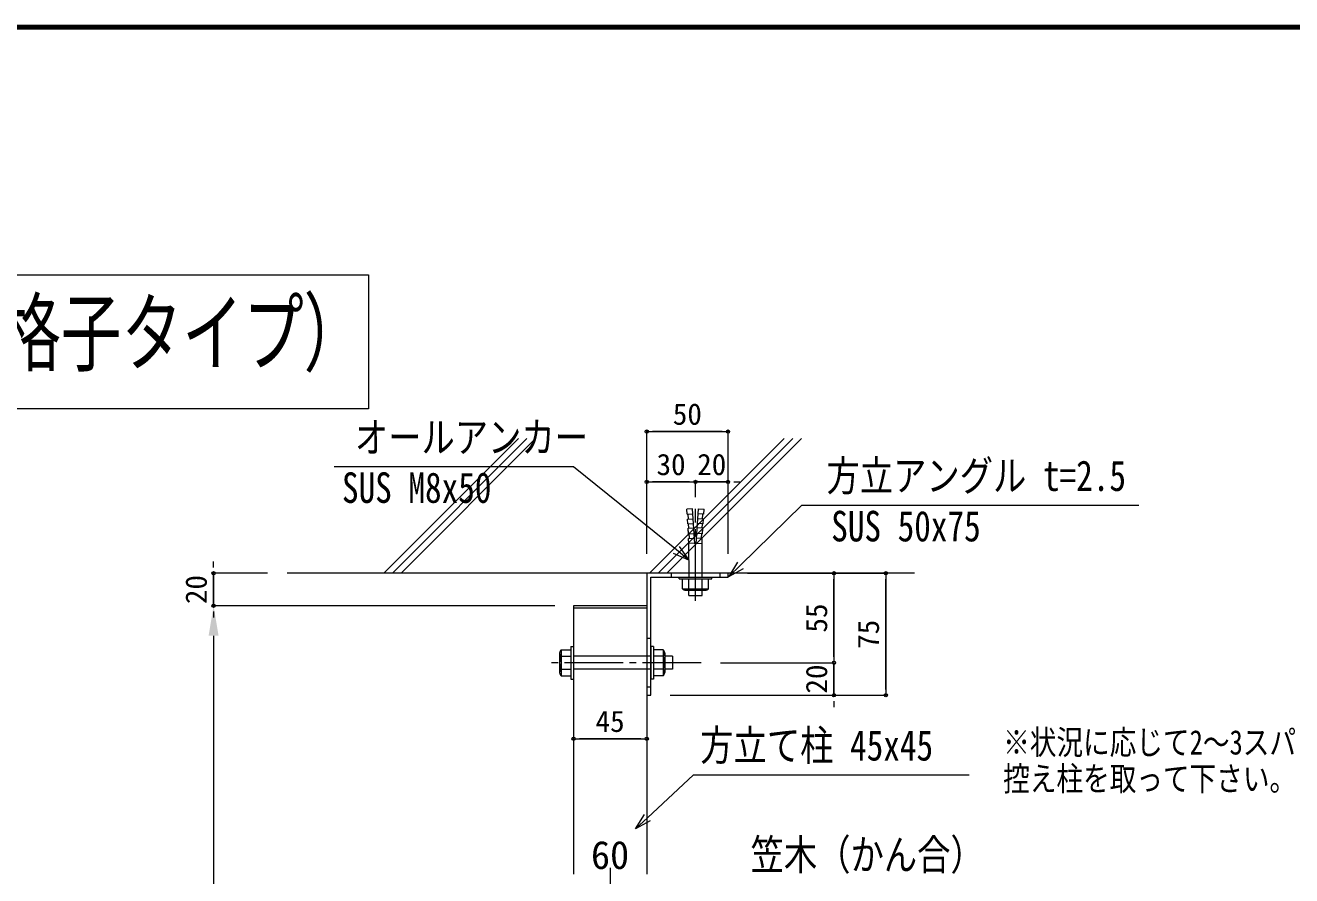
# Model space of a CAD drawing. Units: millimetres at full size. Extents: x -3425 to 3421, y -1129 to 1133.
# Drawn here: x -2454 to -1675, y 611 to 1133 of the extents above; entities that cross this region are included whole.
import ezdxf
from ezdxf.enums import TextEntityAlignment as Align

# ---------------------------------------------------------------- set-up
doc = ezdxf.new("R2010")
doc.units = ezdxf.units.MM
doc.header["$LTSCALE"] = 4
doc.header["$PDMODE"] = 32
doc.header["$PDSIZE"] = 2
doc.linetypes.add('CHAIN2', pattern=[12, 9, -1, 1, -1])
for name, color, linetype, lineweight in [('0-0_0', 7, 'Continuous', 18), ('0-1_1手摺寸法', 3, 'Continuous', 9), ('0-3_2躯体線', 4, 'Continuous', 9), ('0-4_3中心線', 2, 'CHAIN2', 18), ('0-6_42ｱﾙﾐ部品', 6, 'Continuous', 18), ('1-2_WAKU', 7, 'Continuous', 18)]:
    doc.layers.add(name, color=color, linetype=linetype, lineweight=lineweight)
doc.styles.add('ＭＳ ゴシック', font='')
doc.styles.get('ＭＳ ゴシック').set_extended_font_data('MS Gothic')

msp = doc.modelspace()

# ---------------------------------------------------------------- linework, layer by layer
at = {"layer": '0-0_0'}
for p, q in [((-2116.415, 776.447), (-2116.415, 611.493)), ((-2071.415, 776.447), (-2116.415, 776.447)), ((-2071.415, 774.947), (-2116.415, 774.947)), ((-2071.415, 776.447), (-2071.415, 611.493))]:
    msp.add_line(p, q, dxfattribs=at)
msp.add_lwpolyline([(-2242.59, 897.441), (-2787.508, 897.441), (-2787.508, 979.767), (-2242.59, 979.767)], close=True, dxfattribs=at)
for points in [[(-2045.415, 804.478), (-2053.193, 810.764), (-2116.492, 861.916), (-2263.662, 861.916)], [(-2020.956, 794.401), (-2013.791, 801.377), (-1975.92, 838.252), (-1768.762, 838.252)], [(-2051.509, 812.848), (-2045.415, 804.478), (-2054.877, 808.68)], [(-2015.66, 803.297), (-2020.956, 794.401), (-2011.922, 799.458)], [(-2078.369, 639.426), (-2071.03, 646.219), (-2042.577, 672.557), (-1873.105, 672.557)], [(-2069.21, 644.253), (-2078.369, 639.426), (-2072.851, 648.186)]]:
    msp.add_lwpolyline(points, dxfattribs=at)
at = {"layer": '0-1_1手摺寸法', "lineweight": 18}
for p, q in [((-2071.415, 808.447), (-2071.415, 883.528)), ((-2071.415, 883.528), (-2021.415, 883.528)), ((-2025.015, 883.528), (-2067.815, 883.528)), ((-2021.415, 808.447), (-2021.415, 883.528)), ((-2071.415, 808.447), (-2071.415, 852.564)), ((-2071.415, 852.564), (-2041.415, 852.564)), ((-2045.015, 852.564), (-2067.815, 852.564)), ((-2045.015, 852.564), (-2048.615, 852.564)), ((-2041.415, 843.191), (-2041.415, 852.564)), ((-2021.415, 852.564), (-2041.415, 852.564)), ((-2041.415, 843.191), (-2041.415, 852.564)), ((-2041.415, 852.564), (-2021.415, 852.564)), ((-2021.415, 808.447), (-2021.415, 852.564)), ((-2017.815, 852.564), (-2014.215, 852.564)), ((-2337.791, 800.047), (-2337.791, 803.647)), ((-2304.601, 796.447), (-2337.791, 796.447)), ((-2337.791, 776.447), (-2337.791, 796.447)), ((-2337.791, 796.447), (-2337.791, 776.447)), ((-2056.415, 796.447), (-2056.415, 793.947)), ((-2026.415, 796.447), (-2026.415, 793.947)), ((-2009.415, 796.447), (-1956.246, 796.447)), ((-2009.415, 796.447), (-1924.358, 796.447)), ((-1956.246, 796.447), (-1956.246, 741.447)), ((-1924.358, 796.447), (-1924.358, 721.447)), ((-1956.246, 745.047), (-1956.246, 792.847)), ((-1924.358, 725.047), (-1924.358, 792.847)), ((-2127.915, 776.447), (-2337.791, 776.447)), ((-2128.415, 776.447), (-2337.791, 776.447)), ((-2337.791, 772.847), (-2337.791, 769.247)), ((-2337.791, 758.047), (-2337.791, -520.306)), ((-2068.915, 756.447), (-2071.415, 756.447)), ((-1956.246, 745.047), (-1956.246, 748.647)), ((-2025.951, 741.447), (-1956.246, 741.447)), ((-2025.951, 741.447), (-1956.246, 741.447)), ((-1956.246, 741.447), (-1956.246, 721.447)), ((-1956.246, 721.447), (-1956.246, 741.447)), ((-2068.915, 726.447), (-2071.415, 726.447)), ((-2056.915, 721.447), (-1956.246, 721.447)), ((-2056.915, 721.447), (-1924.358, 721.447)), ((-1956.246, 717.847), (-1956.246, 714.247)), ((-2116.415, 709.447), (-2116.415, 694.731)), ((-2071.415, 709.447), (-2071.415, 694.731)), ((-2116.415, 694.731), (-2071.415, 694.731)), ((-2075.015, 694.731), (-2112.815, 694.731))]:
    msp.add_line(p, q, dxfattribs=at)
msp.add_lwpolyline([(-2068.915, 721.447), (-2068.915, 793.947), (-2021.415, 793.947), (-2021.415, 796.447), (-2071.415, 796.447), (-2071.415, 721.447)], close=True, dxfattribs=at)
at = {"layer": '0-1_1手摺寸法'}
for p in [(-2071.415, 883.528), (-2021.415, 883.528), (-2071.415, 852.564), (-2041.415, 852.564), (-2021.415, 852.564), (-2337.791, 796.447), (-1956.246, 796.447), (-1924.358, 796.447), (-2337.791, 776.447), (-1956.246, 741.447), (-1956.246, 721.447), (-1924.358, 721.447), (-2116.415, 694.731), (-2071.415, 694.731)]:
    msp.add_point(p, dxfattribs=at)
at = {"layer": '0-1_1手摺寸法', "color": 7}
msp.add_solid([(-2340.858, 758.047), (-2337.791, 776.447), (-2334.724, 758.047)], dxfattribs=at)
at = {"layer": '0-3_2躯体線'}
for p, q in [((-2233.098, 796.447), (-2150.345, 879.2)), ((-2227.804, 796.447), (-2145.051, 879.2)), ((-2222.511, 796.447), (-2139.758, 879.2)), ((-2069.612, 796.447), (-1986.859, 879.2)), ((-2064.318, 796.447), (-1981.565, 879.2)), ((-2059.025, 796.447), (-1976.272, 879.2)), ((-1906.757, 796.447), (-2292.601, 796.447)), ((-2124.01, 749.431), (-2118.01, 749.431)), ((-2124.01, 749.431), (-2124.01, 733.431)), ((-2118.01, 751.431), (-2116.415, 751.431)), ((-2118.01, 751.431), (-2118.01, 731.431)), ((-2116.415, 751.431), (-2116.415, 731.431)), ((-2068.915, 751.447), (-2068.915, 731.447)), ((-2067.32, 751.447), (-2068.915, 751.447)), ((-2067.32, 751.447), (-2067.32, 731.447)), ((-2061.32, 749.447), (-2067.32, 749.447)), ((-2061.32, 749.447), (-2061.32, 733.447)), ((-2125.01, 747.431), (-2125.01, 735.431)), ((-2124.01, 745.431), (-2118.01, 745.431)), ((-2068.915, 745.431), (-2116.415, 745.431)), ((-2061.32, 745.447), (-2067.32, 745.447)), ((-2060.32, 747.447), (-2060.32, 735.447)), ((-2055.513, 745.447), (-2060.32, 745.447)), ((-2055.513, 745.447), (-2055.513, 737.447)), ((-2124.01, 737.431), (-2118.01, 737.431)), ((-2124.01, 733.431), (-2118.01, 733.431)), ((-2068.915, 737.431), (-2116.415, 737.431)), ((-2061.32, 737.447), (-2067.32, 737.447)), ((-2061.32, 733.447), (-2067.32, 733.447)), ((-2055.513, 737.447), (-2060.32, 737.447)), ((-2118.01, 731.431), (-2116.415, 731.431)), ((-2067.32, 731.447), (-2068.915, 731.447))]:
    msp.add_line(p, q, dxfattribs=at)
for centre, radius, start, end in [((-2122.51, 747.431), 2.5, 126.87, 233.13), ((-2062.82, 747.447), 2.5, 306.87, 53.13), ((-2116.51, 741.431), 8.5, 151.928, 208.072), ((-2068.82, 741.447), 8.5, 331.928, 28.072), ((-2122.51, 735.431), 2.5, 126.87, 233.13), ((-2062.82, 735.447), 2.5, 306.87, 53.13)]:
    msp.add_arc(centre, radius, start, end, dxfattribs=at)
at = {"layer": '0-4_3中心線'}
for p, q in [((-2041.415, 779.564), (-2041.415, 835.96)), ((-2037.951, 741.447), (-2133.933, 741.447)), ((-2093.916, 615.322), (-2093.908, -579.792))]:
    msp.add_line(p, q, dxfattribs=at)
at = {"layer": '0-6_42ｱﾙﾐ部品'}
for p, q in [((-2043.203, 835.96), (-2046.656, 835.76)), ((-2046.482, 832.748), (-2046.656, 835.76)), ((-2041.915, 814.507), (-2043.162, 835.962)), ((-2040.915, 814.507), (-2039.669, 835.962)), ((-2039.627, 835.96), (-2036.175, 835.76)), ((-2036.348, 832.748), (-2036.175, 835.76)), ((-2046.482, 832.748), (-2043.002, 832.949)), ((-2046.309, 829.753), (-2042.829, 829.954)), ((-2046.136, 826.758), (-2046.309, 829.753)), ((-2046.136, 826.758), (-2042.656, 826.959)), ((-2045.81, 829.782), (-2045.983, 832.777)), ((-2045.484, 824.126), (-2045.638, 826.787)), ((-2045.484, 824.126), (-2045.632, 826.702)), ((-2036.694, 826.758), (-2040.174, 826.959)), ((-2036.521, 829.753), (-2040.002, 829.954)), ((-2036.348, 832.748), (-2039.829, 832.949)), ((-2037.347, 824.126), (-2037.193, 826.787)), ((-2037.347, 824.126), (-2037.198, 826.702)), ((-2037.02, 829.782), (-2036.848, 832.777)), ((-2036.694, 826.758), (-2036.521, 829.753)), ((-2045.983, 824.097), (-2042.501, 824.298)), ((-2045.81, 821.102), (-2045.983, 824.097)), ((-2045.791, 820.768), (-2045.964, 823.763)), ((-2045.791, 820.768), (-2042.311, 820.969)), ((-2045.618, 817.773), (-2042.138, 817.974)), ((-2045.446, 814.778), (-2045.618, 817.773)), ((-2045.138, 818.136), (-2045.292, 820.797)), ((-2045.119, 817.802), (-2045.292, 820.797)), ((-2037.212, 817.773), (-2040.693, 817.974)), ((-2037.04, 820.768), (-2040.52, 820.969)), ((-2036.848, 824.097), (-2040.33, 824.298)), ((-2037.712, 817.802), (-2037.539, 820.797)), ((-2037.692, 818.136), (-2037.539, 820.797)), ((-2037.385, 814.778), (-2037.212, 817.773)), ((-2037.04, 820.768), (-2036.867, 823.763)), ((-2037.02, 821.102), (-2036.848, 824.097)), ((-2041.951, 814.98), (-2045.446, 814.778)), ((-2045.396, 793.947), (-2045.446, 814.778)), ((-2040.915, 814.507), (-2041.915, 814.507)), ((-2040.879, 814.98), (-2037.385, 814.778)), ((-2037.415, 793.947), (-2037.415, 815.009)), ((-2051.415, 793.947), (-2031.415, 793.947)), ((-2051.415, 792.962), (-2051.415, 793.947)), ((-2051.415, 792.962), (-2031.415, 792.962)), ((-2049.415, 786.962), (-2049.415, 792.962)), ((-2049.415, 786.962), (-2033.415, 786.962)), ((-2045.415, 786.962), (-2045.415, 792.962)), ((-2037.415, 786.962), (-2037.415, 792.962)), ((-2033.415, 786.962), (-2033.415, 792.962)), ((-2031.415, 792.962), (-2031.415, 793.947)), ((-2047.415, 785.962), (-2035.415, 785.962)), ((-2045.415, 782.764), (-2045.415, 785.962)), ((-2045.415, 782.764), (-2037.415, 782.764)), ((-2037.415, 782.764), (-2037.415, 785.962))]:
    msp.add_line(p, q, dxfattribs=at)
for centre, radius, start, end in [((-2047.415, 788.462), 2.5, 216.87, 323.13), ((-2041.415, 794.462), 8.5, 241.928, 298.072), ((-2035.415, 788.462), 2.5, 216.87, 323.13)]:
    msp.add_arc(centre, radius, start, end, dxfattribs=at)
at = {"layer": '1-2_WAKU'}
for p, q in [((-222.36, 1133.2), (-3424.76, 1133.2)), ((-222.96, 1132.6), (-3424.16, 1132.6)), ((-223.56, 1132), (-3423.56, 1132)), ((-224.16, 1131.4), (-3422.96, 1131.4)), ((-224.76, 1130.8), (-3422.36, 1130.8))]:
    msp.add_line(p, q, dxfattribs=at)

# ---------------------------------------------------------------- texts
at = {"layer": '0-0_0', "style": 'ＭＳ ゴシック'}
for s, height, width, p in [('手すり付笠木（格子タイプ）', 39.1, 0.7, (-2730.396, 913.057)), ('オールアンカー', 18.77, 0.8, (-2250.908, 865.059)), ('方立アングル t=2.5', 18.77, 0.8, (-1960.838, 841.394)), ('SUS M8x50', 18.77, 0.8, (-2258.845, 834.075)), ('SUS 50x75', 18.77, 0.8, (-1957.948, 810.41)), ('方立て柱 45x45', 18.77, 0.8, (-2038.507, 675.7)), ('※状況に応じて2～3スパンに方立て柱か', 15.01, 0.8, (-1852.184, 680.546)), ('控え柱を取って下さい。', 15.01, 0.8, (-1852.184, 658.204)), ('笠木（かん合）', 18.77, 0.8, (-2007.506, 608.493))]:
    msp.add_text(s, height=height, dxfattribs=dict(at, width=width)).set_placement(p, align=Align.BOTTOM_LEFT)
at = {"layer": '0-1_1手摺寸法', "style": 'ＭＳ ゴシック'}
for s, height, p in [('50', 13.14, (-2055.375, 883.776)), ('30', 13.14, (-2065.375, 852.812)), ('20', 13.14, (-2040.375, 852.812)), ('45', 13.14, (-2102.875, 694.979)), ('60', 17.27, (-2105.703, 609.515))]:
    msp.add_text(s, height=height, dxfattribs=at).set_placement(p, align=Align.BOTTOM_LEFT)
for s, p in [('20', (-2338.039, 777.487)), ('55', (-1956.494, 759.987)), ('75', (-1924.606, 749.987)), ('20', (-1956.494, 722.487))]:
    msp.add_text(s, height=13.14, rotation=90, dxfattribs=at).set_placement(p, align=Align.BOTTOM_LEFT)

doc.saveas('drawing.dxf')
